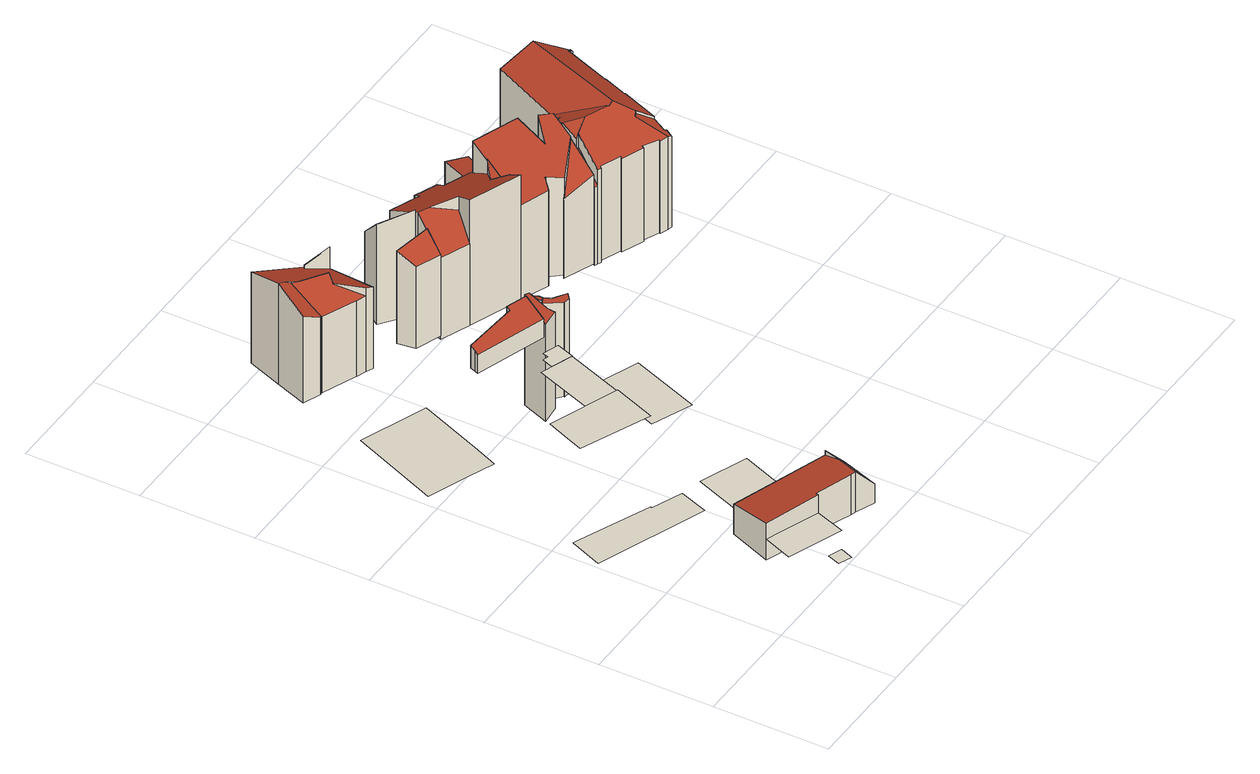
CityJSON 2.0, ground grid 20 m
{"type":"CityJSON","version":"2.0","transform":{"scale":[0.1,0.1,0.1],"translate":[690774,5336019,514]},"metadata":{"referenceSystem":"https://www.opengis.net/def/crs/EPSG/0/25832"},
"CityObjects":{
"building1":{"type":"Building","attributes":{"area_m2":55.53,"max_x":690797.88,"max_y":5336030,"min_x":690786.38,"min_y":5336021.5,"rf_extrusion_mode":"skip","rf_force_lod11":false,"rf_h_ground":518.7,"rf_h_pc_98p":0,"rf_h_roof_50p":0,"rf_h_roof_70p":0,"rf_h_roof_max":0,"rf_h_roof_min":0,"rf_is_glass_roof":false,"rf_nodata_frac":0.977,"rf_nodata_r":0,"rf_pc_select":"_HIGHEST_YET_INSUFFICIENT_COVERAGE","rf_pc_year":2026,"rf_pointcloud_unusable":true,"rf_pt_density":11.2,"rf_roof_planes":0,"rf_roof_type":"no points","rf_success":true,"rf_t_run":9,"source_file":"690_5336.gml"},"geometry":[{"type":"MultiSurface","lod":"0","boundaries":[[[0,1,2,3]]]}]},
"building2":{"type":"Building","attributes":{"area_m2":118.25,"max_x":690795.81,"max_y":5336057,"min_x":690774.81,"min_y":5336044,"rf_extrusion_mode":"skip","rf_force_lod11":false,"rf_h_ground":514.73,"rf_h_pc_98p":0,"rf_h_roof_50p":0,"rf_h_roof_70p":0,"rf_h_roof_max":0,"rf_h_roof_min":0,"rf_is_glass_roof":false,"rf_nodata_frac":1,"rf_nodata_r":0,"rf_pc_select":"_HIGHEST_YET_INSUFFICIENT_COVERAGE","rf_pc_year":0,"rf_pointcloud_unusable":true,"rf_pt_density":0,"rf_roof_planes":0,"rf_roof_type":"no points","rf_success":true,"rf_t_run":0,"source_file":"690_5336.gml"},"geometry":[{"type":"MultiSurface","lod":"0","boundaries":[[[4,5,6,7,8,9,10]]]}]},
"building3":{"type":"Building","attributes":{"area_m2":5.8,"max_x":690795.94,"max_y":5336022.5,"min_x":690792.81,"min_y":5336019,"rf_extrusion_mode":"skip","rf_force_lod11":false,"rf_h_ground":515.04,"rf_h_pc_98p":0,"rf_h_roof_50p":0,"rf_h_roof_70p":0,"rf_h_roof_max":0,"rf_h_roof_min":0,"rf_is_glass_roof":false,"rf_nodata_frac":0.25,"rf_nodata_r":0,"rf_pc_select":"_HIGHEST_YET_INSUFFICIENT_COVERAGE","rf_pc_year":2026,"rf_pointcloud_unusable":true,"rf_pt_density":12.44,"rf_roof_planes":0,"rf_roof_type":"no points","rf_success":true,"rf_t_run":4,"source_file":"690_5336.gml"},"geometry":[{"type":"MultiSurface","lod":"0","boundaries":[[[11,12,13,14]]]}]},
"building4":{"type":"Building","attributes":{"area_m2":101.1,"max_x":690793.38,"max_y":5336063.5,"min_x":690778.38,"min_y":5336051.5,"rf_extrusion_mode":"skip","rf_force_lod11":false,"rf_h_ground":532.24,"rf_h_pc_98p":0,"rf_h_roof_50p":0,"rf_h_roof_70p":0,"rf_h_roof_max":0,"rf_h_roof_min":0,"rf_is_glass_roof":false,"rf_nodata_frac":1,"rf_nodata_r":0,"rf_pc_select":"_HIGHEST_YET_INSUFFICIENT_COVERAGE","rf_pc_year":0,"rf_pointcloud_unusable":true,"rf_pt_density":0,"rf_roof_planes":0,"rf_roof_type":"no points","rf_success":true,"rf_t_run":0,"source_file":"690_5336.gml"},"geometry":[{"type":"MultiSurface","lod":"0","boundaries":[[[15,16,17,18,19]]]}]},
"building5":{"type":"Building","attributes":{"area_m2":160.46,"max_x":690811.12,"max_y":5336037.5,"min_x":690788.38,"min_y":5336023,"rf_extrusion_mode":"standard","rf_force_lod11":false,"rf_h_ground":514.7,"rf_h_pc_98p":0,"rf_h_roof_50p":521.73,"rf_h_roof_70p":521.95,"rf_h_roof_max":522.36,"rf_h_roof_min":518.4,"rf_h_roof_ridge":519.17,"rf_is_glass_roof":false,"rf_nodata_frac":0.54,"rf_nodata_r":0,"rf_pc_select":"_HIGHEST_YET_INSUFFICIENT_COVERAGE","rf_pc_year":2026,"rf_pointcloud_unusable":false,"rf_pt_density":106.25,"rf_ridgelines":1,"rf_rmse_lod22":0.326,"rf_roof_planes":8,"rf_roof_type":"slanted","rf_success":true,"rf_t_run":64,"rf_volume_lod22":1043.14,"source_file":"690_5336.gml"},"children":["building5-1"]},
"building5-1":{"type":"BuildingPart","parents":["building5"],"geometry":[{"type":"Solid","lod":"2.2","boundaries":[[[[20,21,22,23,24,25,26,27,28]],[[29,21,20,30]],[[30,20,28,31]],[[31,28,27,32]],[[33,23,22,34,35]],[[35,34,36]],[[32,27,26,37]],[[38,25,24,39]],[[39,24,23,33]],[[34,22,21,29]],[[37,26,25,38]],[[39,33,35,36,38]],[[37,38,36,34,29,30,31,32]]]],"semantics":{"surfaces":[{"type":"GroundSurface"},{"type":"WallSurface","on_footprint_edge":true},{"type":"WallSurface","on_footprint_edge":false},{"type":"RoofSurface","rf_azimuth":108.14,"rf_h_roof_50p":520.06,"rf_h_roof_70p":520.92,"rf_h_roof_max":522.32,"rf_h_roof_min":517.93,"rf_slope":47.82},{"type":"RoofSurface","rf_azimuth":4.39,"rf_h_roof_50p":521.38,"rf_h_roof_70p":521.64,"rf_h_roof_max":522.33,"rf_h_roof_min":520.38,"rf_slope":9.59}],"values":[[0,1,1,1,1,2,1,1,1,1,1,3,4]]}}]},
"building6":{"type":"Building","attributes":{"area_m2":212.73,"max_x":690792.81,"max_y":5336096.5,"min_x":690774.56,"min_y":5336076.5,"rf_extrusion_mode":"standard","rf_force_lod11":false,"rf_h_ground":515.73,"rf_h_pc_98p":0,"rf_h_roof_50p":534.65,"rf_h_roof_70p":534.79,"rf_h_roof_max":535.05,"rf_h_roof_min":530.99,"rf_is_glass_roof":false,"rf_nodata_frac":0.582,"rf_nodata_r":0,"rf_pc_select":"_HIGHEST_YET_INSUFFICIENT_COVERAGE","rf_pc_year":2026,"rf_pointcloud_unusable":false,"rf_pt_density":7.04,"rf_ridgelines":0,"rf_rmse_lod22":0,"rf_roof_planes":2,"rf_roof_type":"slanted","rf_success":true,"rf_t_run":19,"rf_volume_lod22":0,"source_file":"690_5336.gml"},"geometry":[{"type":"MultiSurface","lod":"0","boundaries":[[[40,41,42,43,44,45,46,47]]]}]},
"building7":{"type":"Building","attributes":{"area_m2":65.28,"max_x":690797.19,"max_y":5336071,"min_x":690787.69,"min_y":5336059,"rf_extrusion_mode":"skip","rf_force_lod11":false,"rf_h_ground":531.93,"rf_h_pc_98p":0,"rf_h_roof_50p":0,"rf_h_roof_70p":0,"rf_h_roof_max":0,"rf_h_roof_min":0,"rf_is_glass_roof":false,"rf_nodata_frac":0.969,"rf_nodata_r":0,"rf_pc_select":"_HIGHEST_YET_INSUFFICIENT_COVERAGE","rf_pc_year":2026,"rf_pointcloud_unusable":true,"rf_pt_density":4.5,"rf_roof_planes":0,"rf_roof_type":"no points","rf_success":true,"rf_t_run":5,"source_file":"690_5336.gml"},"geometry":[{"type":"MultiSurface","lod":"0","boundaries":[[[48,49,50,51]]]}]},
"building8":{"type":"Building","attributes":{"area_m2":98.35,"max_x":690802.12,"max_y":5336063,"min_x":690790.44,"min_y":5336048.5,"rf_extrusion_mode":"skip","rf_force_lod11":false,"rf_h_ground":530.83,"rf_h_pc_98p":0,"rf_h_roof_50p":0,"rf_h_roof_70p":0,"rf_h_roof_max":0,"rf_h_roof_min":0,"rf_is_glass_roof":false,"rf_nodata_frac":0.954,"rf_nodata_r":0,"rf_pc_select":"_HIGHEST_YET_INSUFFICIENT_COVERAGE","rf_pc_year":2026,"rf_pointcloud_unusable":true,"rf_pt_density":10.67,"rf_roof_planes":0,"rf_roof_type":"no points","rf_success":true,"rf_t_run":1,"source_file":"690_5336.gml"},"geometry":[{"type":"MultiSurface","lod":"0","boundaries":[[[52,53,54,55]]]}]},
"building9":{"type":"Building","attributes":{"area_m2":113.41,"max_x":690807.62,"max_y":5336048,"min_x":690794.75,"min_y":5336033,"rf_extrusion_mode":"standard","rf_force_lod11":false,"rf_h_ground":514.87,"rf_h_pc_98p":0,"rf_h_roof_50p":518.55,"rf_h_roof_70p":518.59,"rf_h_roof_max":518.76,"rf_h_roof_min":518.35,"rf_is_glass_roof":false,"rf_nodata_frac":0.562,"rf_nodata_r":0,"rf_pc_select":"_HIGHEST_YET_INSUFFICIENT_COVERAGE","rf_pc_year":2026,"rf_pointcloud_unusable":false,"rf_pt_density":38.87,"rf_ridgelines":0,"rf_rmse_lod22":0,"rf_roof_planes":2,"rf_roof_type":"slanted","rf_success":true,"rf_t_run":48,"rf_volume_lod22":0,"source_file":"690_5336.gml"},"geometry":[{"type":"MultiSurface","lod":"0","boundaries":[[[56,57,58,59]]]}]},
"building10":{"type":"Building","attributes":{"area_m2":12.14,"max_x":690798.31,"max_y":5336073,"min_x":690793.38,"min_y":5336069,"rf_extrusion_mode":"skip","rf_force_lod11":false,"rf_h_ground":531.98,"rf_h_pc_98p":0,"rf_h_roof_50p":0,"rf_h_roof_70p":0,"rf_h_roof_max":0,"rf_h_roof_min":0,"rf_is_glass_roof":false,"rf_nodata_frac":0.854,"rf_nodata_r":0,"rf_pc_select":"_HIGHEST_YET_INSUFFICIENT_COVERAGE","rf_pc_year":2026,"rf_pointcloud_unusable":true,"rf_pt_density":9.14,"rf_roof_planes":0,"rf_roof_type":"no points","rf_success":true,"rf_t_run":3,"source_file":"690_5336.gml"},"geometry":[{"type":"MultiSurface","lod":"0","boundaries":[[[60,61,62,63,64,65]]]}]},
"building11":{"type":"Building","attributes":{"area_m2":177.84,"max_x":690805,"max_y":5336092,"min_x":690786.44,"min_y":5336074.5,"rf_extrusion_mode":"standard","rf_force_lod11":false,"rf_h_ground":530.38,"rf_h_pc_98p":0,"rf_h_roof_50p":534.57,"rf_h_roof_70p":534.92,"rf_h_roof_max":535.5,"rf_h_roof_min":533.87,"rf_h_roof_ridge":535.53,"rf_is_glass_roof":false,"rf_nodata_frac":0.582,"rf_nodata_r":0,"rf_pc_select":"_HIGHEST_YET_INSUFFICIENT_COVERAGE","rf_pc_year":2026,"rf_pointcloud_unusable":false,"rf_pt_density":15,"rf_ridgelines":1,"rf_rmse_lod22":1.57,"rf_roof_planes":4,"rf_roof_type":"slanted","rf_success":true,"rf_t_run":36,"rf_volume_lod22":177.14,"source_file":"690_5336.gml"},"children":["building11-1"]},
"building11-1":{"type":"BuildingPart","parents":["building11"],"geometry":[{"type":"Solid","lod":"2.2","boundaries":[[[[66,67,68,69,70,71,72]],[[73,71,70,74]],[[75,72,71,73]],[[74,70,69,76]],[[77,66,72,75]],[[76,69,68,78]],[[78,68,67,79]],[[79,67,66,77]],[[79,77,75,73,74,76,78]]]],"semantics":{"surfaces":[{"type":"GroundSurface"},{"type":"WallSurface","on_footprint_edge":true},{"type":"RoofSurface","rf_azimuth":197.39,"rf_h_roof_50p":534.74,"rf_h_roof_70p":535,"rf_h_roof_max":535.85,"rf_h_roof_min":534.05,"rf_slope":21.99}],"values":[[0,1,1,1,1,1,1,1,2]]}}]},
"building12":{"type":"Building","attributes":{"area_m2":165.88,"max_x":690801.81,"max_y":5336120.5,"min_x":690784.88,"min_y":5336104,"rf_extrusion_mode":"standard","rf_force_lod11":false,"rf_h_ground":515.28,"rf_h_pc_98p":0,"rf_h_roof_50p":531.46,"rf_h_roof_70p":532.35,"rf_h_roof_max":534.4,"rf_h_roof_min":529.28,"rf_h_roof_ridge":533.4,"rf_is_glass_roof":false,"rf_nodata_frac":0.485,"rf_nodata_r":0,"rf_pc_select":"_HIGHEST_YET_INSUFFICIENT_COVERAGE","rf_pc_year":2026,"rf_pointcloud_unusable":false,"rf_pt_density":13.06,"rf_ridgelines":2,"rf_rmse_lod22":0.366,"rf_roof_planes":7,"rf_roof_type":"slanted","rf_success":true,"rf_t_run":34,"rf_volume_lod22":2648.13,"source_file":"690_5336.gml"},"children":["building12-1"]},
"building12-1":{"type":"BuildingPart","parents":["building12"],"geometry":[{"type":"Solid","lod":"2.2","boundaries":[[[[80,81,82,83,84,85,86,87,88,89,90,91,92]],[[93,94,95,96]],[[97,92,91,98]],[[99,80,92,97]],[[98,91,90,100]],[[101,89,88,102]],[[100,90,89,101]],[[103,104,87,86,105]],[[105,86,85,95]],[[96,95,85,84,106]],[[107,108,109]],[[110,111,112]],[[108,107,112]],[[106,84,83,113,114]],[[115,116,104,103]],[[111,110,117]],[[116,115,117]],[[102,88,87,104]],[[114,113,94,93]],[[113,83,82,118]],[[118,82,81,119]],[[119,81,80,99]],[[102,104,116,117,110,112,107,100,101]],[[114,93,96,106]],[[119,109,108,112,111,117,115,103,105,95,94,113,118]],[[109,119,99,97,98,100,107]]]],"semantics":{"surfaces":[{"type":"GroundSurface"},{"type":"WallSurface","on_footprint_edge":false},{"type":"WallSurface","on_footprint_edge":true},{"type":"RoofSurface","rf_azimuth":200.6,"rf_h_roof_50p":531.48,"rf_h_roof_70p":532.13,"rf_h_roof_max":533.36,"rf_h_roof_min":529.88,"rf_slope":28.79},{"type":"RoofSurface","rf_azimuth":13.02,"rf_h_roof_50p":529.82,"rf_h_roof_70p":530.26,"rf_h_roof_max":531.59,"rf_h_roof_min":528.68,"rf_slope":52.73},{"type":"RoofSurface","rf_azimuth":76.09,"rf_h_roof_50p":530.96,"rf_h_roof_70p":531.73,"rf_h_roof_max":534.19,"rf_h_roof_min":527.96,"rf_slope":25.82},{"type":"RoofSurface","rf_azimuth":149.56,"rf_h_roof_50p":532.48,"rf_h_roof_70p":533.1,"rf_h_roof_max":534.61,"rf_h_roof_min":530.21,"rf_slope":35.45}],"values":[[0,1,2,2,2,2,2,2,2,2,1,1,1,2,1,1,1,2,1,2,2,2,3,4,5,6]]}}]},
"building13":{"type":"Building","attributes":{"area_m2":359.8,"max_x":690824.88,"max_y":5336087.5,"min_x":690795,"min_y":5336060.5,"rf_extrusion_mode":"standard","rf_force_lod11":false,"rf_h_ground":514.61,"rf_h_pc_98p":0,"rf_h_roof_50p":532.95,"rf_h_roof_70p":533.4,"rf_h_roof_max":535.25,"rf_h_roof_min":532.09,"rf_h_roof_ridge":532.65,"rf_is_glass_roof":false,"rf_nodata_frac":0.483,"rf_nodata_r":0,"rf_pc_select":"_HIGHEST_YET_INSUFFICIENT_COVERAGE","rf_pc_year":2026,"rf_pointcloud_unusable":false,"rf_pt_density":21.62,"rf_ridgelines":1,"rf_rmse_lod22":8.76,"rf_roof_planes":6,"rf_roof_type":"slanted","rf_success":true,"rf_t_run":75,"rf_volume_lod22":321.78,"source_file":"690_5336.gml"},"children":["building13-1"]},
"building13-1":{"type":"BuildingPart","parents":["building13"],"geometry":[{"type":"Solid","lod":"2.2","boundaries":[[[[120,121,122,123,124,125,126,127,128,129,130,131,132,133]],[[134,128,127,135]],[[136,129,128,134]],[[137,124,123,138]],[[139,135,127,126,140]],[[141,142,135,139]],[[143,121,120,144,145]],[[138,123,122,146]],[[147,130,129,136]],[[144,120,133,142,141]],[[145,144,148,149]],[[140,126,125,148]],[[149,148,125,124,137]],[[146,122,121,143]],[[150,131,130,147]],[[151,132,131,150]],[[142,133,132,151]],[[140,148,144,141,139]],[[146,143,145,149,137,138]],[[142,151,150,147,136,134,135]]]],"semantics":{"surfaces":[{"type":"GroundSurface"},{"type":"WallSurface","on_footprint_edge":true},{"type":"WallSurface","on_footprint_edge":false},{"type":"RoofSurface","rf_azimuth":125.09,"rf_h_roof_50p":534.18,"rf_h_roof_70p":534.26,"rf_h_roof_max":534.73,"rf_h_roof_min":533.7,"rf_slope":34.03},{"type":"RoofSurface","rf_azimuth":168.74,"rf_h_roof_50p":534.3,"rf_h_roof_70p":534.69,"rf_h_roof_max":535.78,"rf_h_roof_min":533.33,"rf_slope":30.15},{"type":"RoofSurface","rf_azimuth":154.68,"rf_h_roof_50p":532.97,"rf_h_roof_70p":533.15,"rf_h_roof_max":533.7,"rf_h_roof_min":532.67,"rf_slope":11.12}],"values":[[0,1,1,1,1,2,1,1,1,1,2,1,1,1,1,1,1,3,4,5]]}}]},
"building14":{"type":"Building","attributes":{"area_m2":167.84,"max_x":690814.25,"max_y":5336116,"min_x":690797.38,"min_y":5336099.5,"rf_extrusion_mode":"standard","rf_force_lod11":false,"rf_h_ground":515.13,"rf_h_pc_98p":0,"rf_h_roof_50p":532.84,"rf_h_roof_70p":533.33,"rf_h_roof_max":535.43,"rf_h_roof_min":531.06,"rf_is_glass_roof":false,"rf_nodata_frac":0.7,"rf_nodata_r":0,"rf_pc_select":"_HIGHEST_YET_INSUFFICIENT_COVERAGE","rf_pc_year":2026,"rf_pointcloud_unusable":false,"rf_pt_density":10.59,"rf_ridgelines":0,"rf_rmse_lod22":2.45,"rf_roof_planes":5,"rf_roof_type":"slanted","rf_success":true,"rf_t_run":9,"rf_volume_lod22":804.98,"source_file":"690_5336.gml"},"children":["building14-1","building14-2"]},
"building14-1":{"type":"BuildingPart","parents":["building14"],"geometry":[{"type":"Solid","lod":"2.2","boundaries":[[[[152,153,154,155]],[[156,154,153,157]],[[158,152,155,159]],[[159,155,154,156]],[[157,153,152,158]],[[157,158,159,156]]]],"semantics":{"surfaces":[{"type":"GroundSurface"},{"type":"WallSurface","on_footprint_edge":true},{"type":"RoofSurface","rf_azimuth":28.85,"rf_h_roof_50p":531.98,"rf_h_roof_70p":533.12,"rf_h_roof_max":535.06,"rf_h_roof_min":528.71,"rf_slope":45.62}],"values":[[0,1,1,1,1,2]]}}]},
"building14-2":{"type":"BuildingPart","parents":["building14"],"geometry":[{"type":"Solid","lod":"2.2","boundaries":[[[[160,161,162,163]],[[164,161,160,165]],[[165,160,163,166]],[[166,163,162,167]],[[167,162,161,164]],[[167,164,165,166]]]],"semantics":{"surfaces":[{"type":"GroundSurface"},{"type":"WallSurface","on_footprint_edge":true},{"type":"RoofSurface","rf_azimuth":201.76,"rf_h_roof_50p":532.27,"rf_h_roof_70p":532.74,"rf_h_roof_max":533.75,"rf_h_roof_min":530.86,"rf_slope":40.13}],"values":[[0,1,1,1,1,2]]}}]},
"building15":{"type":"Building","attributes":{"area_m2":195.93,"max_x":690828.19,"max_y":5336111,"min_x":690809.56,"min_y":5336094,"rf_extrusion_mode":"standard","rf_force_lod11":false,"rf_h_ground":514.5,"rf_h_pc_98p":0,"rf_h_roof_50p":533.94,"rf_h_roof_70p":534.47,"rf_h_roof_max":536.26,"rf_h_roof_min":531.11,"rf_h_roof_ridge":535.33,"rf_is_glass_roof":false,"rf_nodata_frac":0.662,"rf_nodata_r":0,"rf_pc_select":"_HIGHEST_YET_INSUFFICIENT_COVERAGE","rf_pc_year":2026,"rf_pointcloud_unusable":false,"rf_pt_density":10.07,"rf_ridgelines":2,"rf_rmse_lod22":0.983,"rf_roof_planes":4,"rf_roof_type":"slanted","rf_success":true,"rf_t_run":37,"rf_volume_lod22":3836.35,"source_file":"690_5336.gml"},"children":["building15-1"]},
"building15-1":{"type":"BuildingPart","parents":["building15"],"geometry":[{"type":"Solid","lod":"2.2","boundaries":[[[[168,169,170,171,172,173,174,175,176,177,178,179]],[[180,173,172,181]],[[182,174,173,180]],[[181,172,171,183]],[[183,171,170,184]],[[185,186,187,188]],[[189,177,176,186,185]],[[184,170,169,190]],[[191,192,193,194]],[[192,191,195]],[[196,168,179,197]],[[197,179,178,193]],[[186,176,175,198,199]],[[188,187,200]],[[199,198,200]],[[194,193,178,177,189]],[[198,175,174,182]],[[190,169,168,196]],[[197,193,192,195,196]],[[199,200,187,186]],[[190,196,195,191,194,189,185,188,200,198,182,180,181,183,184]]]],"semantics":{"surfaces":[{"type":"GroundSurface"},{"type":"WallSurface","on_footprint_edge":true},{"type":"WallSurface","on_footprint_edge":false},{"type":"RoofSurface","rf_azimuth":200.75,"rf_h_roof_50p":532.98,"rf_h_roof_70p":533.97,"rf_h_roof_max":538.16,"rf_h_roof_min":530.27,"rf_slope":42.91},{"type":"RoofSurface","rf_azimuth":178.26,"rf_h_roof_50p":535.65,"rf_h_roof_70p":535.89,"rf_h_roof_max":536.61,"rf_h_roof_min":534.44,"rf_slope":25.89},{"type":"RoofSurface","rf_azimuth":22.04,"rf_h_roof_50p":533.96,"rf_h_roof_70p":535.42,"rf_h_roof_max":538.48,"rf_h_roof_min":530.21,"rf_slope":30.34}],"values":[[0,1,1,1,1,2,1,1,2,2,1,1,1,2,2,1,1,1,3,4,5]]}}]},
"building16":{"type":"Building","attributes":{"area_m2":160.98,"max_x":690840.81,"max_y":5336104.5,"min_x":690823.75,"min_y":5336088.5,"rf_extrusion_mode":"standard","rf_force_lod11":false,"rf_h_ground":514.56,"rf_h_pc_98p":0,"rf_h_roof_50p":532.23,"rf_h_roof_70p":533.99,"rf_h_roof_max":536.27,"rf_h_roof_min":530.06,"rf_is_glass_roof":false,"rf_nodata_frac":0.599,"rf_nodata_r":0,"rf_pc_select":"_HIGHEST_YET_INSUFFICIENT_COVERAGE","rf_pc_year":2026,"rf_pointcloud_unusable":false,"rf_pt_density":50.25,"rf_ridgelines":0,"rf_rmse_lod22":0.953,"rf_roof_planes":9,"rf_roof_type":"slanted","rf_success":true,"rf_t_run":32,"rf_volume_lod22":3184.02,"source_file":"690_5336.gml"},"children":["building16-1"]},
"building16-1":{"type":"BuildingPart","parents":["building16"],"geometry":[{"type":"Solid","lod":"2.2","boundaries":[[[[201,202,203,204,205,206,207,208,209,210,211,212,213]],[[214,215,210,209,216,217]],[[218,205,204,219]],[[220,212,211,221]],[[222,223,206,205,218]],[[224,225,215,214]],[[216,209,208,226]],[[226,208,207,227]],[[221,211,210,215]],[[228,202,201,229]],[[230,227,207,206,223]],[[231,232,223,222]],[[233,234,232,231]],[[217,216,235,234,233]],[[234,235,227,230]],[[236,203,202,228]],[[229,201,213,225,224]],[[225,213,212,220]],[[219,204,203,236]],[[234,230,223,232]],[[227,235,216,226]],[[225,220,221,215]],[[219,236,228,229,224,214,217,233,231,222,218]]]],"semantics":{"surfaces":[{"type":"GroundSurface"},{"type":"WallSurface","on_footprint_edge":true},{"type":"WallSurface","on_footprint_edge":false},{"type":"RoofSurface","rf_azimuth":8.86,"rf_h_roof_50p":531.21,"rf_h_roof_70p":532.45,"rf_h_roof_max":538.08,"rf_h_roof_min":529.78,"rf_slope":37.09},{"type":"RoofSurface","rf_azimuth":17.11,"rf_h_roof_50p":530.12,"rf_h_roof_70p":530.36,"rf_h_roof_max":537.64,"rf_h_roof_min":529.47,"rf_slope":35.54},{"type":"RoofSurface","rf_azimuth":228.28,"rf_h_roof_50p":532.41,"rf_h_roof_70p":533.19,"rf_h_roof_max":535.07,"rf_h_roof_min":530.24,"rf_slope":35.67},{"type":"RoofSurface","rf_azimuth":204.86,"rf_h_roof_50p":535.71,"rf_h_roof_70p":536.56,"rf_h_roof_max":538.19,"rf_h_roof_min":532.85,"rf_slope":23.75}],"values":[[0,1,1,1,1,2,1,1,1,1,1,2,2,2,2,1,1,1,1,3,4,5,6]]}}]},
"building17":{"type":"Building","attributes":{"area_m2":28.83,"max_x":690843.75,"max_y":5336116,"min_x":690836.75,"min_y":5336109,"rf_extrusion_mode":"standard","rf_force_lod11":false,"rf_h_ground":514.51,"rf_h_pc_98p":0,"rf_h_roof_50p":520.18,"rf_h_roof_70p":521.57,"rf_h_roof_max":522,"rf_h_roof_min":519.98,"rf_is_glass_roof":false,"rf_nodata_frac":0.623,"rf_nodata_r":0,"rf_pc_select":"_HIGHEST_YET_INSUFFICIENT_COVERAGE","rf_pc_year":2026,"rf_pointcloud_unusable":false,"rf_pt_density":70.79,"rf_ridgelines":0,"rf_rmse_lod22":0.235,"rf_roof_planes":2,"rf_roof_type":"slanted","rf_success":true,"rf_t_run":18,"rf_volume_lod22":179.57,"source_file":"690_5336.gml"},"children":["building17-1"]},
"building17-1":{"type":"BuildingPart","parents":["building17"],"geometry":[{"type":"Solid","lod":"2.2","boundaries":[[[[237,238,239,240,241,242]],[[243,241,240,244]],[[245,242,241,243]],[[246,237,242,245]],[[244,240,239,247]],[[247,239,238,248]],[[248,238,237,246]],[[248,246,245,243,244,247]]]],"semantics":{"surfaces":[{"type":"GroundSurface"},{"type":"WallSurface","on_footprint_edge":true},{"type":"RoofSurface","rf_azimuth":110.8,"rf_h_roof_50p":520.77,"rf_h_roof_70p":521.1,"rf_h_roof_max":521.62,"rf_h_roof_min":519.86,"rf_slope":18.7}],"values":[[0,1,1,1,1,1,1,2]]}}]},
"building18":{"type":"Building","attributes":{"area_m2":337.88,"max_x":690859.69,"max_y":5336112,"min_x":690836.62,"min_y":5336083,"rf_extrusion_mode":"standard","rf_force_lod11":false,"rf_h_ground":514.51,"rf_h_pc_98p":0,"rf_h_roof_50p":535.71,"rf_h_roof_70p":536.5,"rf_h_roof_max":537.48,"rf_h_roof_min":532.55,"rf_h_roof_ridge":537.66,"rf_is_glass_roof":false,"rf_nodata_frac":0.00148,"rf_nodata_r":0,"rf_pc_select":"PREFERRED_AND_LATEST","rf_pc_year":2026,"rf_pointcloud_unusable":false,"rf_pt_density":584.37,"rf_ridgelines":5,"rf_rmse_lod22":1.22,"rf_roof_planes":24,"rf_roof_type":"slanted","rf_success":true,"rf_t_run":196,"rf_volume_lod22":7104.67,"source_file":"690_5336.gml"},"children":["building18-1"]},
"building18-1":{"type":"BuildingPart","parents":["building18"],"geometry":[{"type":"Solid","lod":"2.2","boundaries":[[[[249,250,251,252,253,254,255,256,257,258,259,260,261,262,263,264,265,266,267,268,269,270,271,272,273,274,275,276,277,278,279,280,281]],[[282,266,265,283]],[[284,277,276,285]],[[286,278,277,284]],[[285,276,275,287]],[[288,274,273,289]],[[287,275,274,288]],[[290,291,292,293]],[[294,260,259,295]],[[295,259,258,296]],[[297,272,271,298,299,300]],[[300,299,301,302]],[[303,304,305]],[[293,292,264,263,306]],[[306,263,262,307]],[[307,262,261,308]],[[309,267,266,282,310]],[[308,261,260,294]],[[311,255,254,312]],[[313,256,255,311]],[[296,258,257,314]],[[283,265,264,292]],[[312,254,253,315]],[[315,253,252,316]],[[314,257,256,313]],[[317,318,319,320]],[[321,281,280,322]],[[322,280,279,323]],[[323,279,278,286]],[[289,273,272,297]],[[324,325,268,267,309]],[[302,301,325,324]],[[299,298,326,327]],[[304,303,328]],[[329,330,318,317]],[[310,282,291,290]],[[316,252,251,319]],[[330,329,331]],[[327,326,269,268,325]],[[332,270,269,326]],[[298,271,270,332]],[[333,250,249,334]],[[320,319,251,250,333]],[[334,249,281,321]],[[302,324,309,335,303,305,289,297,300]],[[291,282,283,292]],[[290,335,309,310]],[[330,331,311,312,315,316,319,318]],[[336,287,288,289,305,304,328]],[[327,325,301,299]],[[298,332,326]],[[335,290,293,306,307,308,294,295,296,314,313,311,331,329,336,328,303]],[[334,321,322,323,286,284,285,287,336,329,317,320,333]]]],"semantics":{"surfaces":[{"type":"GroundSurface"},{"type":"WallSurface","on_footprint_edge":true},{"type":"WallSurface","on_footprint_edge":false},{"type":"RoofSurface","rf_azimuth":24.88,"rf_h_roof_50p":536.35,"rf_h_roof_70p":536.76,"rf_h_roof_max":537.69,"rf_h_roof_min":534.4,"rf_slope":25.57},{"type":"RoofSurface","rf_azimuth":213.77,"rf_h_roof_50p":533.08,"rf_h_roof_70p":533.45,"rf_h_roof_max":536.09,"rf_h_roof_min":529.89,"rf_slope":43.03},{"type":"RoofSurface","rf_azimuth":252.43,"rf_h_roof_50p":536.9,"rf_h_roof_70p":537.04,"rf_h_roof_max":537.52,"rf_h_roof_min":536.39,"rf_slope":22.25},{"type":"RoofSurface","rf_azimuth":133.76,"rf_h_roof_50p":533.65,"rf_h_roof_70p":534.13,"rf_h_roof_max":535.76,"rf_h_roof_min":532.22,"rf_slope":34.14},{"type":"RoofSurface","rf_azimuth":291.38,"rf_h_roof_50p":536.18,"rf_h_roof_70p":536.79,"rf_h_roof_max":537.84,"rf_h_roof_min":534.33,"rf_slope":25.75},{"type":"RoofSurface","rf_azimuth":329.25,"rf_h_roof_50p":533.91,"rf_h_roof_70p":534.51,"rf_h_roof_max":535.47,"rf_h_roof_min":532.96,"rf_slope":54.21},{"type":"RoofSurface","rf_azimuth":10,"rf_h_roof_50p":529.57,"rf_h_roof_70p":529.57,"rf_h_roof_max":529.65,"rf_h_roof_min":529.49,"rf_slope":41.91},{"type":"RoofSurface","rf_azimuth":199.97,"rf_h_roof_50p":534.81,"rf_h_roof_70p":535.86,"rf_h_roof_max":537.69,"rf_h_roof_min":532.47,"rf_slope":38.42},{"type":"RoofSurface","rf_azimuth":109.83,"rf_h_roof_50p":535.54,"rf_h_roof_70p":536.42,"rf_h_roof_max":537.84,"rf_h_roof_min":532.68,"rf_slope":34.95}],"values":[[0,1,1,1,1,1,1,2,1,1,1,2,2,1,1,1,1,1,1,1,1,1,1,1,1,2,1,1,1,1,1,2,2,2,2,2,1,2,1,1,1,1,1,1,3,4,5,6,7,8,9,10,11]]}}]}
},
"vertices":[
[219,24,47],[238,76,47],[144,111,47],[124,60,47],
[8,324,7],[199,251,7],[218,301,7],[164,323,7],[165,325,7],[44,376,7],[31,381,7],
[220,24,10],[196,33,10],[188,11,10],[211,2,10],
[44,376,182],[165,325,182],[194,400,182],[72,445,182],[55,405,182],
[144,111,7],[173,185,7],[336,122,7],[371,108,7],[345,41,7],[311,54,7],[302,57,7],[241,81,7],[238,76,7],[173,185,64],[144,111,77],[238,76,81],[241,81,80],[371,108,40],[336,122,72],[336,122,81],[332,96,77],[302,57,83],[311,54,84],[345,41,43],
[6,619,17],[78,592,17],[124,574,17],[143,619,17],[188,730,17],[183,732,17],[163,740,17],[71,775,17],
[137,421,179],[194,400,179],[232,501,179],[175,522,179],
[235,294,168],[281,415,168],[210,442,168],[164,323,168],
[290,139,9],[337,259,9],[254,291,9],[208,171,9],
[194,515,180],[232,501,180],[243,532,180],[215,542,180],[211,531,180],[201,534,180],
[281,611,164],[265,571,164],[140,612,164],[143,619,164],[147,628,164],[241,616,164],[244,623,164],[241,616,214],[147,628,207],[244,623,217],[143,619,204],[281,611,217],[140,612,200],[265,571,200],
[109,898,13],[129,953,13],[152,1014,13],[248,977,13],[278,966,13],[271,947,13],[234,850,13],[222,855,13],[205,861,13],[205,862,13],[144,886,13],[140,887,13],[140,886,13],[238,972,159],[238,972,153],[271,947,140],[271,947,181],[140,886,161],[140,887,161],[109,898,179],[144,886,159],[205,862,158],[205,861,158],[222,855,174],[222,855,158],[234,850,169],[278,966,155],[155,946,192],[155,946,194],[146,951,198],[212,914,186],[212,914,171],[163,941,191],[248,977,147],[248,977,149],[202,900,178],[202,900,177],[202,901,178],[152,1014,188],[129,953,206],
[292,606,6],[293,581,6],[298,570,6],[263,566,6],[282,614,6],[292,612,6],[311,606,6],[315,602,6],[325,591,6],[351,580,6],[341,571,6],[329,572,6],[329,573,6],[303,596,6],[325,591,191],[315,602,193],[351,580,186],[282,614,218],[263,566,193],[315,602,194],[311,606,198],[303,596,198],[303,596,193],[293,581,197],[292,606,208],[292,606,212],[298,570,191],[341,571,186],[292,612,210],[292,612,215],[329,572,187],[329,573,187],
[358,938,11],[403,921,11],[379,862,11],[330,900,11],[379,862,213],[403,921,149],[358,938,155],[330,900,204],
[306,851,11],[368,835,11],[355,803,11],[311,820,11],[368,835,196],[306,851,189],[311,820,167],[355,803,167],
[376,855,5],[403,921,5],[457,900,5],[461,912,5],[501,896,5],[494,880,5],[542,862,5],[527,824,5],[507,773,5],[497,748,5],[406,783,5],[355,803,5],[494,880,174],[501,896,164],[542,862,173],[461,912,164],[457,900,171],[507,773,229],[507,773,201],[494,799,214],[494,799,218],[497,748,245],[403,921,172],[429,816,223],[429,816,197],[406,783,161],[406,783,246],[395,847,213],[376,855,213],[355,803,161],[527,824,197],[527,824,225],[498,802,215],
[563,743,6],[562,744,6],[547,729,6],[497,748,6],[539,856,6],[618,825,6],[653,812,6],[668,806,6],[662,789,6],[647,749,6],[627,697,6],[574,718,6],[582,721,6],[647,749,215],[647,749,212],[662,789,169],[662,789,234],[539,856,238],[497,748,187],[574,718,158],[627,697,177],[618,825,241],[618,825,158],[582,721,192],[582,721,164],[668,806,157],[653,812,156],[562,744,198],[563,743,198],[653,812,164],[610,772,218],[610,772,199],[644,804,237],[644,804,171],[644,804,163],[547,729,189],
[658,902,5],[627,913,5],[628,915,5],[651,971,5],[698,958,5],[666,899,5],[698,958,58],[651,971,75],[666,899,61],[658,902,64],[628,915,75],[627,913,75],
[799,745,5],[801,745,5],[775,679,5],[766,657,5],[770,655,5],[764,642,5],[757,644,5],[742,649,5],[742,651,5],[714,664,5],[713,661,5],[674,676,5],[675,679,5],[639,693,5],[637,690,5],[631,693,5],[626,695,5],[642,736,5],[654,768,5],[661,786,5],[664,794,5],[668,806,5],[678,802,5],[685,799,5],[689,809,5],[743,929,5],[796,903,5],[855,874,5],[857,874,5],[855,869,5],[847,872,5],[814,789,5],[816,788,5],[642,736,194],[626,695,154],[857,874,188],[855,874,189],[855,869,188],[796,903,235],[743,929,207],[689,809,204],[650,738,224],[650,738,200],[631,693,155],[631,693,185],[674,676,184],[713,661,184],[714,664,186],[685,799,209],[678,802,157],[678,802,193],[678,802,209],[678,786,212],[678,786,216],[719,727,234],[719,727,232],[721,731,232],[637,690,185],[639,693,187],[675,679,187],[654,768,229],[642,736,220],[757,644,183],[764,642,179],[742,649,182],[742,651,184],[770,655,182],[766,657,184],[749,697,217],[749,697,212],[775,679,190],[775,679,195],[816,788,195],[814,789,196],[847,872,194],[661,786,220],[661,786,200],[664,794,167],[664,794,193],[723,725,234],[747,695,218],[747,695,212],[740,692,214],[668,806,155],[801,745,194],[799,745,195],[678,743,235],[730,726,237]
]}
